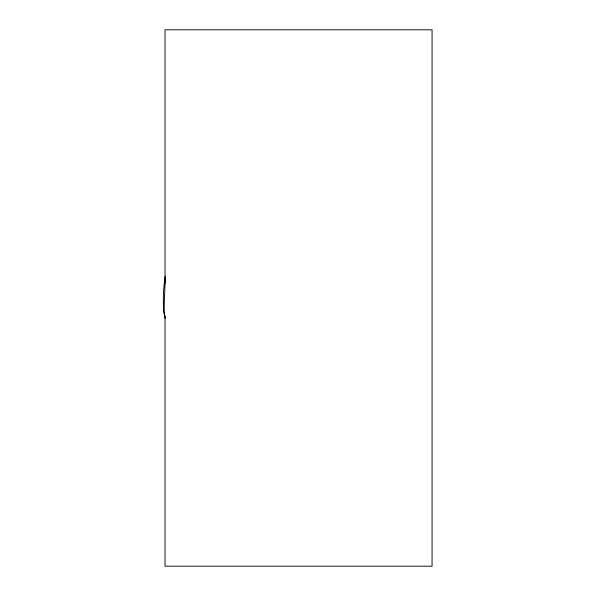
<?xml version="1.0" encoding="UTF-8"?>
<svg xmlns="http://www.w3.org/2000/svg" width="596" height="596" viewBox="0 0 596 596"><rect width="100%" height="100%" fill="white"/><g stroke="black" fill="none" stroke-linecap="round" stroke-linejoin="round"><path stroke-width="0.89" d="M165.368 276.291L163.937 311.596L165.42 318.13M165.018 283.242L165.018 29.8L432.063 29.8L432.063 566.2L165.018 566.2L165.018 316.349M164.682 317.981A134.1 134.1 0 0 1 165.271 276.611"/></g></svg>
